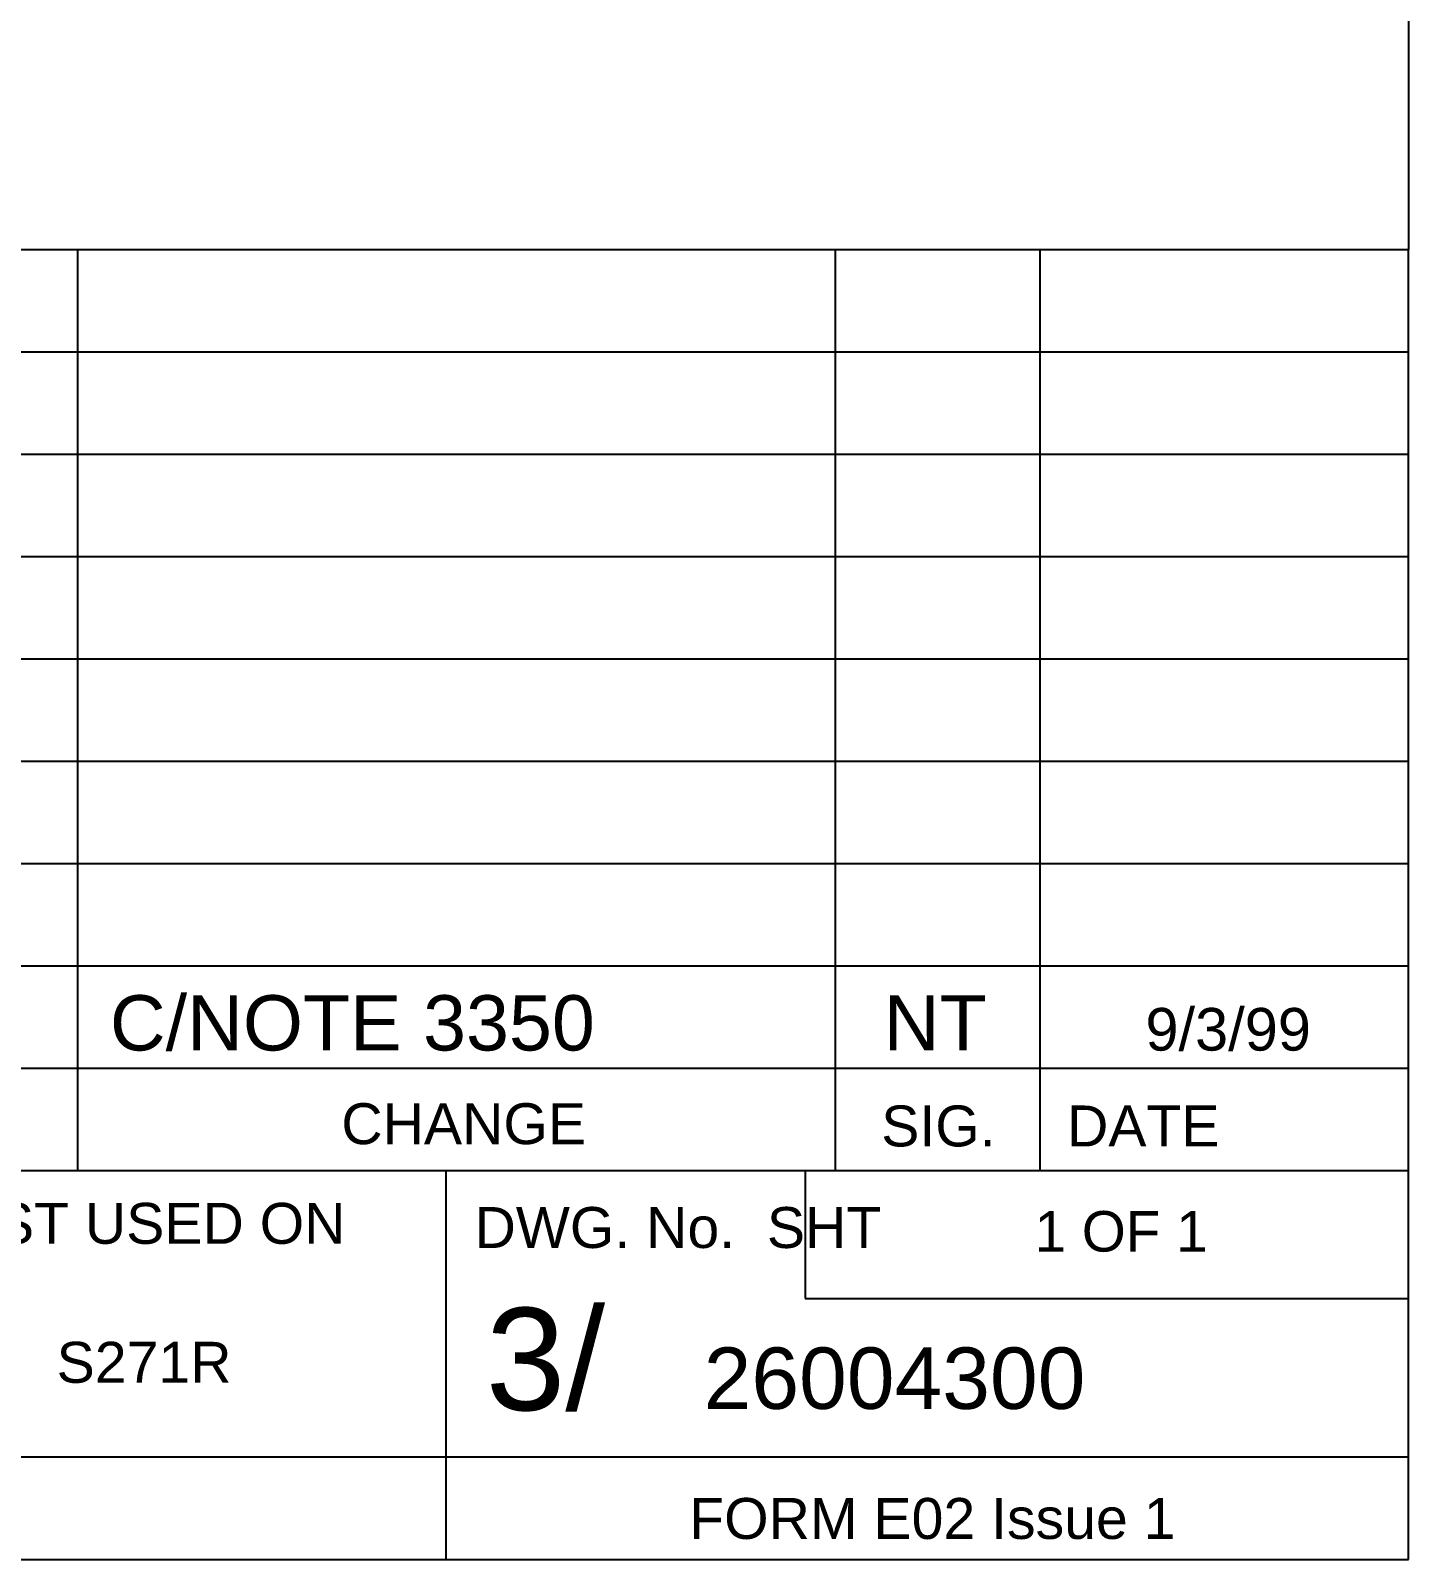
# Model space of a CAD drawing. Extents: x 0 to 395, y 0 to 270.
# Drawn here: x 327.7 to 395, y 0 to 74.7 of the extents above; entities that cross this region are included whole.
import ezdxf
from ezdxf.enums import TextEntityAlignment as Align

# ---------------------------------------------------------------- set-up
doc = ezdxf.new("R2010")
doc.units = 0
doc.header["$LTSCALE"] = 0.3
doc.layers.get('0').update_dxf_attribs({"linetype": 'CONTINUOUS'})
for name, color, linetype in [('-BORDER', 141, 'CONTINUOUS'), ('ATTRIBUTE', 51, 'CONTINUOUS'), ('RESIST', 1, 'CONTINUOUS')]:
    doc.layers.add(name, color=color, linetype=linetype)
doc.styles.get("Standard").update_dxf_attribs({"font": 'Helvmf.shx'})

# ---------------------------------------------------------------- blocks, each defined once
blk = doc.blocks.new('R13A3')
at = {"layer": '-BORDER', "linetype": 'CONTINUOUS'}
blk.add_line((395, 270), (395, 64), dxfattribs=at)
at = {"layer": '-BORDER'}
blk.add_line((198, 64), (395, 64), dxfattribs=at)
blk.add_text('3/', height=5, dxfattribs=at).set_placement((349.937, 7.289))
blk = doc.blocks.new('TBLK')
at = {"color": 141}
for p, q in [((132, 64), (132, 19)), ((169, 64), (169, 19)), ((179, 64), (179, 19)), ((197, 0), (197, 64)), ((91.76, 59), (197, 59)), ((67.374, 54), (197, 54)), ((67.374, 49), (197, 49)), ((0, 44), (197, 44)), ((122, 39), (197, 39)), ((122, 34), (197, 34)), ((122, 29), (197, 29)), ((122, 24), (197, 24)), ((0, 19), (197, 19)), ((150, 0), (150, 19)), ((167.532, 19), (167.532, 12.754)), ((167.532, 12.754), (197, 12.754)), ((197, 5), (0, 5)), ((0, 0), (197, 0))]:
    blk.add_line(p, q, dxfattribs=at)
for s, p in [('CHANGE', (150.856, 20.287)), ('SIG.', (174.045, 20.177)), ('DATE', (184.052, 20.177))]:
    blk.add_text(s, height=2, dxfattribs=at).set_placement(p, align=Align.CENTER)
for s, p in [('FIRST USED ON', (123.51, 15.419)), ('DWG. No.  SHT', (151.388, 15.216)), ('FORM E02 Issue 1', (161.871, 1.001))]:
    blk.add_text(s, height=2, dxfattribs=at).set_placement(p)
at = {"layer": 'ATTRIBUTE'}
for tag, p, height in [('DRN', (102.634, 60.226), 2.7), ('MAT-L1', (1.813, 55.626), 1.98), ('FIN-L1', (33.907, 55.626), 1.98), ('CHK', (102.737, 55.203), 2.7), ('MAT-L2', (1.813, 52.421), 1.98), ('FIN-L2', (33.907, 52.421), 1.98), ('PS', (84.417, 50.25), 2.5), ('APP', (102.976, 50.192), 2.7), ('FIN-L3', (33.907, 49.592), 1.98), ('MAT-L3', (1.813, 49.384), 1.98), ('MAT-L4', (1.813, 46.178), 1.98), ('FIN-L4', (33.907, 46.386), 1.98), ('APP-DATE', (102.12, 45.183), 2.249), ('C/NOTE', (133.578, 24.864), 2.7), ('SHT', (178.739, 15.039), 1.98), ('TITLE-L1', (11.84, 12.9), 3), ('TITLE-L2', (11.84, 8.043), 3), ('DWG-NO', (162.579, 7.354), 3)]:
    blk.add_attdef(tag, p, '', height=height, dxfattribs=at)
for tag, height, p in [('ISS', 2.7, (126.918, 24.864)), ('SIG', 2.7, (173.886, 24.864)), ('DATE', 2.083, (188.197, 24.859)), ('FUO', 2, (135.246, 8.631))]:
    blk.add_attdef(tag, text='', height=height, dxfattribs=at).set_placement(p, align=Align.CENTER)

msp = doc.modelspace()

# ---------------------------------------------------------------- block references
at = {"layer": '-BORDER'}
ref = msp.add_blockref('TBLK', (198, 0), dxfattribs=at)
ref.add_attrib('DWG-NO', '26004300', (360.579, 7.354), dxfattribs={"layer": 'ATTRIBUTE', "height": 3})
ref.add_attrib('SHT', '1 OF 1', (376.739, 15.039), dxfattribs={"layer": 'ATTRIBUTE', "height": 1.98})
ref.add_attrib('FUO', 'S271R', dxfattribs={"layer": 'ATTRIBUTE', "height": 2}).set_placement((333.246, 8.631), align=Align.CENTER)
ref.add_attrib('C/NOTE', 'C/NOTE 3350', (331.578, 24.864), dxfattribs={"layer": 'ATTRIBUTE', "height": 2.7})
ref.add_attrib('SIG', 'NT', dxfattribs={"layer": 'ATTRIBUTE', "height": 2.7}).set_placement((371.886, 24.864), align=Align.CENTER)
ref.add_attrib('DATE', '9/3/99', dxfattribs={"layer": 'ATTRIBUTE', "height": 2.0825}).set_placement((386.197, 24.859), align=Align.CENTER)
at = {"layer": 'RESIST'}
msp.add_blockref('R13A3', (0, 0), dxfattribs=at)

doc.saveas('drawing.dxf')
